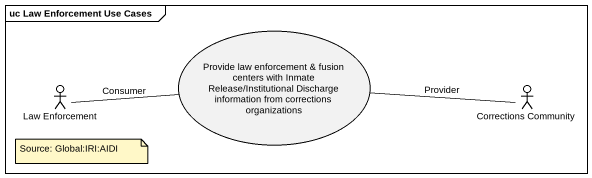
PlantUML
@startuml
mainframe uc Law Enforcement Use Cases
usecase "Provide law enforcement & fusion centers with Inmate Release/Institutional Discharge information from corrections organizations" as Provide_law_enforcement
actor "Law Enforcement" as Law_Enforcement
actor "Corrections Community" as Corrections_Community
Provide_law_enforcement -left- Law_Enforcement : Consumer
Provide_law_enforcement -right- Corrections_Community : Provider
note as N1
  Source: Global:IRI:AIDI
end note
@enduml
